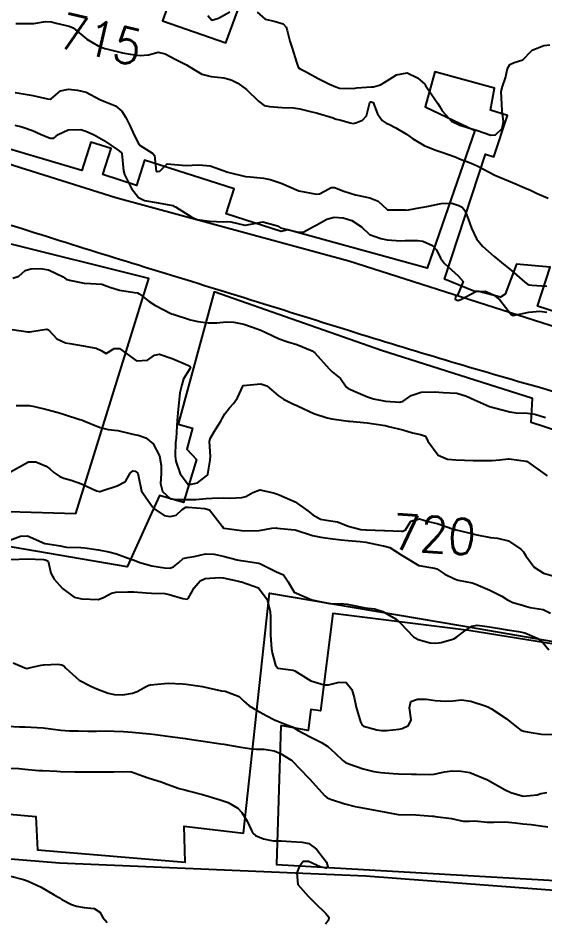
# Model space of a CAD drawing. Header units: metres. Extents: x 307586 to 320046, y 7427249 to 7434250.
# Drawn here: x 309286 to 309345.2, y 7432468.4 to 7432569.9 of the extents above; entities that cross this region are included whole.
import ezdxf
from ezdxf.enums import TextEntityAlignment as Align

# ---------------------------------------------------------------- set-up
doc = ezdxf.new("R2010")
doc.units = ezdxf.units.M
doc.header["$MEASUREMENT"] = 0
for name, color, linetype in [('Cotas', 45, 'Continuous'), ('Curvas de Nivel 1m', 11, 'Continuous'), ('Curvas de Nivel 5m', 15, 'Continuous'), ('Edificações', 30, 'Continuous'), ('Vias Primárias', 230, 'Continuous')]:
    doc.layers.add(name, color=color, linetype=linetype)
doc.styles.add('Style-STANDARD', font='STANDARD.shx')

msp = doc.modelspace()

# ---------------------------------------------------------------- linework, layer by layer
at = {"layer": 'Curvas de Nivel 1m', "flags": 128}
for points, elevation in [([(309307.3, 7432570.21), (309307.74, 7432569.69), (309308.48, 7432569.91), (309309.75, 7432570.63)], 714), ([(309312.82, 7432570.59), (309313.75, 7432569.83), (309314.73, 7432569.59), (309315.74, 7432569.28), (309316.08, 7432568.9), (309316.19, 7432568.55), (309316.52, 7432567.35), (309316.75, 7432566.54), (309317.24, 7432564.98), (309317.39, 7432564.53), (309317.49, 7432564.35), (309317.68, 7432564.24), (309318.26, 7432563.94), (309319.67, 7432563.14), (309320.98, 7432562.5), (309321.66, 7432562.2), (309322.08, 7432562.06), (309323.66, 7432562.02), (309324.03, 7432562.08), (309325.66, 7432562.19), (309325.89, 7432562.2), (309326.69, 7432562.42), (309327.67, 7432563.02), (309328.5, 7432563.57), (309329.68, 7432563.79), (309330.84, 7432563.21), (309331.66, 7432562.49), (309331.71, 7432562.42), (309331.74, 7432562.37), (309331.89, 7432562.14), (309333.12, 7432560.35), (309333.32, 7432560.04), (309333.62, 7432559.51), (309334.68, 7432558.33), (309335.61, 7432557.88), (309336.84, 7432557.54), (309337.6, 7432557.3), (309339.08, 7432556.79), (309339.6, 7432556.81), (309340.35, 7432557.51), (309340.51, 7432558.26), (309340.37, 7432559.52), (309340.3, 7432560.26), (309340.25, 7432561.67), (309340.38, 7432562.26), (309340.72, 7432563.21), (309340.96, 7432564.26), (309341.23, 7432564.71), (309341.69, 7432564.93), (309342.67, 7432565.26), (309343.61, 7432566.22), (309343.71, 7432566.34), (309345.05, 7432566.87), (309345.72, 7432566.94)], 714), ([(309285.64, 7432561.56), (309287.24, 7432561.29), (309287.64, 7432561.22), (309289.28, 7432560.87), (309289.63, 7432560.83), (309289.7, 7432560.87), (309290.75, 7432561.75), (309291.65, 7432561.93), (309292.64, 7432561.84), (309293.64, 7432561.6), (309295.16, 7432560.8), (309295.63, 7432560.58), (309296.91, 7432560.07), (309297.62, 7432559.48), (309298.1, 7432558.77), (309298.59, 7432557.77), (309299.02, 7432556.76), (309299.58, 7432555.7), (309301.1, 7432554.73), (309301.31, 7432554.47), (309301.5, 7432552.72), (309301.54, 7432552.68), (309301.59, 7432552.67), (309301.91, 7432552.72), (309302.72, 7432553.54), (309303.55, 7432553.46), (309304.86, 7432553.38), (309305.55, 7432553.39), (309306.3, 7432553.42), (309307.55, 7432553.33), (309309.54, 7432552.63), (309311.54, 7432552.12), (309312.06, 7432552.07), (309313.53, 7432551.95), (309314.31, 7432551.8), (309315.53, 7432551.39), (309317.51, 7432550.53), (309319.51, 7432550.14), (309319.82, 7432550.19), (309320.47, 7432550.5), (309321.13, 7432550.89), (309321.52, 7432550.89), (309322.58, 7432550.47), (309323.28, 7432550.24), (309323.51, 7432550.17), (309323.89, 7432550.07), (309325.51, 7432549.73), (309326.43, 7432549.35), (309327.44, 7432548.41), (309327.47, 7432548.39), (309327.49, 7432548.37), (309327.54, 7432548.37), (309329.49, 7432548.36), (309329.53, 7432548.35), (309329.85, 7432548.39), (309331.22, 7432548.65), (309331.5, 7432548.69), (309331.88, 7432548.75), (309333.5, 7432549.08), (309334.7, 7432549.13), (309335.5, 7432548.88), (309335.86, 7432548.68), (309336.15, 7432548.31), (309336.54, 7432547.36), (309336.92, 7432546.3), (309337.46, 7432545.12), (309338.13, 7432544.28), (309339.43, 7432543.15), (309340.5, 7432542.26), (309341.41, 7432541.55), (309342.9, 7432540.23), (309343.2, 7432540.03), (309343.39, 7432539.96), (309343.7, 7432539.91), (309345.39, 7432539.81)], 716), ([(309285.6, 7432557.91), (309286.4, 7432557.7), (309287.6, 7432557.28), (309288.51, 7432556.88), (309289.59, 7432556.42), (309290.01, 7432556.44), (309290.5, 7432556.86), (309291.6, 7432557.39), (309293.03, 7432557.4), (309293.6, 7432557.24), (309294.54, 7432556.81), (309295.58, 7432556.21), (309297.24, 7432555.1), (309297.56, 7432554.84), (309297.61, 7432554.77), (309297.63, 7432554.7), (309297.84, 7432552.77), (309297.95, 7432552.35), (309298.71, 7432550.76), (309299.5, 7432549.77), (309300.19, 7432549.43), (309301.5, 7432549.2), (309303.35, 7432548.85), (309303.49, 7432548.8), (309303.68, 7432548.7), (309305.48, 7432547.56), (309306.1, 7432547.3), (309307.48, 7432547.09), (309309.07, 7432547.04), (309309.48, 7432547.05), (309309.89, 7432547.04), (309311.47, 7432546.67), (309311.53, 7432546.67), (309313.48, 7432547.04), (309315.11, 7432546.56), (309315.47, 7432546.36), (309315.76, 7432546.26), (309317.46, 7432545.85), (309318.08, 7432545.9), (309319.17, 7432546.51), (309319.38, 7432546.61), (309319.47, 7432546.65), (309320.65, 7432547.33), (309321.48, 7432547.56), (309322.5, 7432547.49), (309323.48, 7432547.17), (309324.57, 7432546.45), (309325.46, 7432545.6), (309326.74, 7432545.14), (309327.45, 7432544.99), (309328.95, 7432544.9), (309329.45, 7432544.93), (309330.88, 7432544.94), (309331.45, 7432544.86), (309332.52, 7432544.35), (309332.98, 7432543.88), (309333.43, 7432542.95), (309333.87, 7432542.34), (309335.4, 7432540.94), (309335.97, 7432540.31), (309335.38, 7432538.84), (309335.11, 7432538.59), (309335.09, 7432538.32), (309335.37, 7432538.18), (309335.73, 7432538.31), (309337.38, 7432539.19), (309338.44, 7432539.23), (309339.38, 7432538.82), (309340.09, 7432538.26), (309341.36, 7432536.61), (309341.61, 7432536.5), (309343.36, 7432536.86), (309344.6, 7432536.97), (309345.36, 7432536.86)], 717), ([(309285.39, 7432540.69), (309286.07, 7432540.91), (309286.76, 7432541.54), (309287.41, 7432541.73), (309288.5, 7432541.79), (309289.4, 7432541.62), (309291.03, 7432540.85), (309291.24, 7432540.69), (309291.39, 7432540.58), (309291.76, 7432540.46), (309293.39, 7432540.12), (309294.1, 7432540.1), (309295.39, 7432540.01), (309296.28, 7432539.68), (309297.38, 7432539.36), (309299.05, 7432539.08), (309299.38, 7432539.03), (309299.57, 7432538.94), (309299.83, 7432538.74), (309300.71, 7432538.07), (309301.36, 7432537.66), (309303.23, 7432536.7), (309303.35, 7432536.66), (309303.42, 7432536.63), (309305.34, 7432536), (309306.19, 7432535.81), (309307.34, 7432535.67), (309308.3, 7432535.68), (309309.34, 7432535.78), (309310.21, 7432535.75), (309311.34, 7432535.53), (309312.96, 7432534.96), (309313.33, 7432534.8), (309313.82, 7432534.57), (309315.32, 7432533.86), (309316.3, 7432533.53), (309317.31, 7432533.24), (309319, 7432532.51), (309319.3, 7432532.29), (309320.91, 7432530.49), (309321.27, 7432530.18), (309322.2, 7432529.42), (309322.85, 7432528.47), (309323.07, 7432528.28), (309323.25, 7432528.2), (309323.67, 7432528.04), (309325.24, 7432527.35), (309325.92, 7432527.11), (309327.24, 7432526.88), (309328.87, 7432526.76), (309329.24, 7432526.87), (309330.14, 7432527.49), (309331.25, 7432527.89), (309332.81, 7432527.91), (309333.25, 7432527.87), (309333.73, 7432527.85), (309335.25, 7432527.75), (309336.36, 7432527.42), (309337.24, 7432527.03), (309338.94, 7432526.27), (309339.23, 7432526.18), (309339.36, 7432526.14), (309341.22, 7432525.66), (309341.92, 7432525.54), (309343.22, 7432525.52), (309344.01, 7432525.42), (309345.22, 7432525.03)], 718), ([(309285.32, 7432534.92), (309287.08, 7432534.65), (309287.32, 7432534.65), (309288.7, 7432534.88), (309289.23, 7432534.97), (309289.32, 7432534.93), (309289.39, 7432534.87), (309290.35, 7432533.89), (309291.31, 7432533.42), (309291.8, 7432533.33), (309293.31, 7432533.1), (309294.74, 7432532.81), (309295.3, 7432532.57), (309295.87, 7432532.22), (309296.77, 7432532.78), (309297.3, 7432532.8), (309297.39, 7432532.77), (309299.28, 7432531.41), (309300.53, 7432531.49), (309301.29, 7432532.03), (309301.87, 7432532.14), (309303.29, 7432531.68), (309305.06, 7432530.9), (309305.27, 7432530.79), (309305.34, 7432530.68), (309305.27, 7432530.5), (309304.56, 7432529.38), (309304.36, 7432528.69), (309304.15, 7432527.79), (309304.03, 7432526.69), (309303.96, 7432525.96), (309303.84, 7432524.69), (309303.83, 7432524.06), (309303.74, 7432522.69), (309303.67, 7432522.2), (309303.63, 7432520.7), (309303.71, 7432520.13), (309304.17, 7432518.69), (309305.12, 7432517.45), (309306.12, 7432517.67), (309307.13, 7432518.48), (309307.23, 7432518.56), (309307.28, 7432518.65), (309307.56, 7432520.24), (309307.6, 7432520.65), (309307.5, 7432522.33), (309307.55, 7432522.65), (309308.17, 7432523.67), (309308.76, 7432524.63), (309308.91, 7432524.93), (309309.22, 7432525.45), (309309.74, 7432526.11), (309310.18, 7432526.62), (309310.61, 7432527.25), (309311.25, 7432528.61), (309313.26, 7432528.81), (309313.92, 7432528.57), (309315.24, 7432527.48), (309315.78, 7432527.09), (309316.92, 7432526.53), (309317.23, 7432526.42), (309317.44, 7432526.32), (309319.22, 7432525.48), (309320.71, 7432524.99), (309321.21, 7432524.89), (309323.05, 7432524.62), (309323.21, 7432524.61), (309325.2, 7432524.44), (309326.95, 7432524.16), (309327.2, 7432524.11), (309327.57, 7432524.03), (309329.2, 7432523.63), (309330.28, 7432523.29), (309331.19, 7432523.13), (309331.74, 7432522.92), (309332.02, 7432522.36), (309333.16, 7432520.8), (309334.23, 7432520.33), (309335.15, 7432520.26), (309337.08, 7432520.21), (309337.15, 7432520.21), (309337.23, 7432520.21), (309339.15, 7432520.19), (309339.23, 7432520.19), (309340.1, 7432520.26), (309341.04, 7432520.37), (309341.15, 7432520.37), (309342.23, 7432520.23), (309343.05, 7432520.12), (309343.15, 7432520.08), (309343.58, 7432519.78), (309345.14, 7432518.65), (309345.4, 7432518.46)], 719), ([(309285.13, 7432518.92), (309287.14, 7432520.03), (309287.98, 7432520.05), (309289.14, 7432519.55), (309289.54, 7432519.26), (309289.98, 7432518.86), (309290.66, 7432518.38), (309291.13, 7432518.21), (309291.96, 7432517.99), (309293.12, 7432517.56), (309294.8, 7432516.8), (309295.11, 7432516.7), (309295.2, 7432516.71), (309295.38, 7432516.8), (309297.12, 7432517.35), (309298.04, 7432517.85), (309298.58, 7432518.76), (309298.87, 7432519.02), (309299.14, 7432519), (309299.45, 7432518.75), (309299.5, 7432518.38), (309299.86, 7432516.74), (309301.09, 7432514.99), (309301.34, 7432514.73), (309302.39, 7432514.02), (309303.07, 7432513.89), (309303.73, 7432514.04), (309304.41, 7432514.69), (309304.84, 7432514.93), (309305.09, 7432514.94), (309306.96, 7432514.78), (309307.08, 7432514.77), (309307.49, 7432514.65), (309308.89, 7432512.81), (309309.01, 7432512.63), (309309.06, 7432512.59), (309309.12, 7432512.57), (309311.06, 7432512.32), (309311.37, 7432512.3), (309313.06, 7432512.34), (309313.28, 7432512.36), (309314.49, 7432512.57), (309315, 7432512.63), (309315.06, 7432512.61), (309315.1, 7432512.6), (309315.44, 7432512.55), (309317.06, 7432512.41), (309317.22, 7432512.37), (309319.05, 7432511.75), (309319.98, 7432511.57), (309321.05, 7432511.42), (309322.26, 7432511.26), (309323.04, 7432511.18), (309324.41, 7432511.08), (309325.04, 7432511), (309326.8, 7432510.65), (309327.04, 7432510.6), (309327.75, 7432510.4), (309329.02, 7432509.58), (309331.01, 7432508.37), (309332.76, 7432508.09), (309333.01, 7432508), (309333.91, 7432507.42), (309335, 7432506.87), (309335.42, 7432506.74), (309336.99, 7432506.42), (309337.4, 7432506.29), (309338.98, 7432505.63), (309340.31, 7432504.92), (309340.97, 7432504.51), (309341.54, 7432504.24), (309342.64, 7432503.91), (309342.96, 7432503.82), (309343.49, 7432503.68), (309344.96, 7432503.45), (309345.8, 7432503.03)], 721), ([(309285.04, 7432511.22), (309286.26, 7432511.69), (309287.05, 7432511.74), (309288.98, 7432510.87), (309289.03, 7432510.86), (309290.76, 7432510.58), (309291.03, 7432510.51), (309291.43, 7432510.43), (309293.03, 7432510.41), (309293.47, 7432510.37), (309295.03, 7432510.13), (309296.18, 7432509.94), (309297.02, 7432509.68), (309298.66, 7432509.11), (309299.02, 7432509), (309299.66, 7432508.74), (309301.01, 7432508.34), (309302.42, 7432508.12), (309303.01, 7432508.09), (309303.45, 7432508.25), (309304.01, 7432508.69), (309304.52, 7432509.18), (309305.02, 7432509.3), (309305.75, 7432509.4), (309307.02, 7432509.68), (309308, 7432509.66), (309309.02, 7432509.42), (309310.59, 7432509.04), (309311.02, 7432508.94), (309311.31, 7432508.9), (309313.01, 7432508.65), (309313.2, 7432508.58), (309315, 7432507.67), (309315.79, 7432507.33), (309316.33, 7432506.54), (309316.98, 7432505.4), (309318.96, 7432504.51), (309320.96, 7432504.11), (309322.58, 7432504.09), (309322.96, 7432504.05), (309323.5, 7432503.91), (309324.95, 7432503.63), (309326.03, 7432503.5), (309326.95, 7432503.23), (309328.36, 7432502.4), (309328.94, 7432501.89), (309330.4, 7432500.38), (309330.91, 7432500.05), (309332.25, 7432499.69), (309332.91, 7432499.66), (309333.51, 7432499.73), (309334.91, 7432500.14), (309335.24, 7432500.32), (309336.18, 7432501.05), (309336.93, 7432501.56), (309337.54, 7432501.67), (309338.93, 7432501.5), (309339.84, 7432501.35), (309340.93, 7432501.14), (309342.19, 7432500.97), (309342.92, 7432500.8), (309344.28, 7432500.21), (309344.91, 7432499.72), (309345.6, 7432498.89)], 722), ([(309285.16, 7432509.06), (309287.02, 7432509.13), (309288.82, 7432509.07), (309289.01, 7432509.04), (309289.15, 7432509), (309289.35, 7432508.86), (309289.65, 7432507.51), (309290.03, 7432506.85), (309290.98, 7432505.81), (309292.29, 7432504.83), (309292.96, 7432504.68), (309293.13, 7432504.65), (309294.96, 7432504.56), (309295.58, 7432504.79), (309296.49, 7432505.26), (309296.97, 7432505.37), (309298.3, 7432505.43), (309298.97, 7432505.43), (309300.38, 7432505.32), (309300.97, 7432505.27), (309302.46, 7432505.22), (309302.97, 7432505.14), (309304.5, 7432504.68), (309304.96, 7432504.59), (309305.08, 7432504.68), (309305.76, 7432505.89), (309306.44, 7432506.66), (309307, 7432506.91), (309308.59, 7432507.04), (309309, 7432506.99), (309310.73, 7432506.61), (309310.99, 7432506.55), (309311.06, 7432506.54), (309312.98, 7432505.89), (309313.97, 7432504.57), (309314.31, 7432503.2), (309314.34, 7432502.57), (309314.32, 7432501.16), (309314.32, 7432500.57), (309314.45, 7432499.01), (309314.52, 7432498.56), (309314.88, 7432497.19), (309315.15, 7432496.83), (309316.87, 7432496.62), (309317.06, 7432496.53), (309318.86, 7432495.41), (309320.38, 7432494.96), (309320.85, 7432494.97), (309322.06, 7432495.27), (309322.85, 7432495.22), (309323.48, 7432494.45), (309323.73, 7432493.55), (309323.96, 7432492.45), (309324.46, 7432490.79), (309324.64, 7432490.44), (309324.79, 7432490.32), (309326.28, 7432489.91), (309326.79, 7432489.83), (309327.36, 7432489.84), (309328.79, 7432489.97), (309329.13, 7432490.05), (309329.85, 7432490.38), (309330.14, 7432491.04), (309329.95, 7432492.38), (309330.11, 7432493.09), (309330.83, 7432493.37), (309331.83, 7432493.35), (309332.83, 7432493.22), (309334.03, 7432493.12), (309334.83, 7432493.18), (309335.79, 7432493.27), (309336.83, 7432493.12), (309338.54, 7432492.56), (309338.82, 7432492.44), (309339.14, 7432492.27), (309340.81, 7432491.2), (309341.96, 7432490.23), (309342.44, 7432489.87), (309342.79, 7432489.75), (309343.37, 7432489.63), (309344.79, 7432489.42), (309345.97, 7432489.37)], 723), ([(309285.42, 7432497.46), (309286.75, 7432496.89), (309286.87, 7432496.83), (309286.95, 7432496.81), (309287.23, 7432496.89), (309288.57, 7432497.18), (309288.88, 7432497.22), (309290.45, 7432497.28), (309290.88, 7432497.22), (309291.12, 7432497.09), (309291.34, 7432496.84), (309292.85, 7432495.5), (309294.15, 7432494.81), (309294.84, 7432494.52), (309296.09, 7432494.03), (309296.83, 7432493.87), (309297.74, 7432493.85), (309298.84, 7432494.03), (309299.37, 7432494.21), (309300.29, 7432494.74), (309300.66, 7432494.92), (309300.85, 7432494.97), (309302.42, 7432495.13), (309302.85, 7432495.17), (309304.44, 7432495.1), (309304.85, 7432495.06), (309306.71, 7432494.78), (309306.84, 7432494.76), (309307.34, 7432494.65), (309308.84, 7432494.31), (309309.23, 7432494.24), (309310.83, 7432493.65), (309311.35, 7432493.12), (309311.94, 7432492.59), (309312.82, 7432492.09), (309313.85, 7432491.53), (309314.8, 7432491.03), (309315.98, 7432490.54), (309316.59, 7432490.33), (309316.79, 7432490.24), (309317.46, 7432489.85), (309318.78, 7432489.14), (309320.05, 7432488.5), (309320.77, 7432488.03), (309321.58, 7432487.3), (309322.45, 7432486.46), (309322.75, 7432486.24), (309323.14, 7432486.07), (309324.74, 7432485.51), (309325.94, 7432485.22), (309326.73, 7432485.11), (309328.12, 7432485.01), (309328.73, 7432484.98), (309330.17, 7432484.94), (309330.73, 7432484.92), (309332.18, 7432484.9), (309332.73, 7432484.94), (309333.88, 7432485.19), (309334.74, 7432485.3), (309335.76, 7432485.28), (309336.74, 7432485.11), (309338.72, 7432484.27), (309340.71, 7432483.16), (309341.32, 7432482.85), (309342.71, 7432482.45), (309344.3, 7432482.61), (309344.71, 7432482.74), (309345.38, 7432482.86)], 724), ([(309284.73, 7432485.6), (309286.08, 7432485.55), (309286.73, 7432485.5), (309288.26, 7432485.35), (309288.73, 7432485.32), (309290.33, 7432485.25), (309290.73, 7432485.23), (309292.37, 7432485.18), (309292.73, 7432485.18), (309294.35, 7432485.18), (309294.73, 7432485.18), (309296.32, 7432485.18), (309296.73, 7432485.19), (309298.24, 7432485.24), (309298.73, 7432485.17), (309299.95, 7432484.74), (309300.72, 7432484.48), (309302.07, 7432484.06), (309302.71, 7432483.81), (309304.08, 7432483.32), (309304.71, 7432483.15), (309305.08, 7432483.05), (309306.7, 7432482.65), (309308.69, 7432482.03), (309309.59, 7432481.72), (309310.68, 7432481.11), (309311.1, 7432480.6), (309311.7, 7432479.63), (309312.21, 7432478.59), (309312.36, 7432478.29), (309312.65, 7432478.04), (309313.56, 7432477.66), (309314.64, 7432477.43), (309315.53, 7432477.43), (309316.64, 7432477.36), (309317.89, 7432477.27), (309318.64, 7432477.13), (309319.5, 7432476.5), (309320.61, 7432475.03), (309320.77, 7432474.49), (309320.6, 7432474.34), (309319.91, 7432474.5), (309318.61, 7432475.12), (309318.02, 7432475.11), (309317.57, 7432474.52), (309317.3, 7432473.82), (309317.41, 7432472.52), (309318.56, 7432471.19), (309319.26, 7432470.5), (309320.54, 7432469.24), (309320.88, 7432468.83), (309320.85, 7432468.49), (309320.53, 7432468.04)], 726), ([(309285.13, 7432473.46), (309286.58, 7432473.07), (309287.1, 7432472.88), (309288.57, 7432472.2), (309290.04, 7432471.37), (309290.56, 7432471.05), (309290.89, 7432470.84), (309291.99, 7432470.27), (309292.55, 7432470.07), (309293.41, 7432469.94), (309294.54, 7432469.82), (309295.16, 7432469.41), (309295.5, 7432468.79), (309296, 7432468.25)], 727)]:
    msp.add_lwpolyline(points, dxfattribs=dict(at, elevation=elevation))
at = {"layer": 'Curvas de Nivel 5m', "flags": 128}
for points, elevation in [([(309285.74, 7432569.34), (309286.16, 7432569.34), (309287.74, 7432569.32), (309289.08, 7432569.54), (309289.74, 7432569.5), (309290.25, 7432569.37), (309291.73, 7432569.04), (309292.16, 7432568.84), (309293.72, 7432567.56), (309294.97, 7432566.81), (309295.71, 7432566.53), (309296.08, 7432566.43), (309297.7, 7432566.04), (309298.59, 7432565.87), (309299.7, 7432565.74), (309300.62, 7432565.81), (309301.7, 7432566.09), (309302.5, 7432565.91), (309303.69, 7432565.29), (309304.91, 7432564.69), (309305.68, 7432564.2), (309306.63, 7432563.62), (309307.67, 7432563.38), (309309.09, 7432563.21), (309309.67, 7432563.06), (309309.98, 7432562.94), (309310.66, 7432562.62), (309311.65, 7432561.89), (309312.98, 7432560.59), (309313.63, 7432560.12), (309314.22, 7432559.98), (309315.63, 7432559.89), (309316.91, 7432559.83), (309317.62, 7432559.73), (309318.66, 7432559.48), (309319.62, 7432559.24), (309321.39, 7432558.71), (309321.61, 7432558.61), (309321.71, 7432558.58), (309322.11, 7432558.48), (309323.29, 7432558.15), (309323.61, 7432558.1), (309323.92, 7432558.15), (309324.65, 7432558.45), (309325.12, 7432558.94), (309325.5, 7432560.44), (309325.55, 7432560.52), (309325.63, 7432560.53), (309325.87, 7432560.44), (309326.35, 7432559.16), (309326.88, 7432558.42), (309327.33, 7432558.14), (309327.61, 7432558.01), (309328.4, 7432557.6), (309329.6, 7432556.87), (309330.29, 7432556.38), (309331.58, 7432555.61), (309332.81, 7432555.12), (309333.57, 7432554.87), (309335.06, 7432554.33), (309335.56, 7432554.13), (309336.89, 7432553.63), (309337.55, 7432553.31), (309339.54, 7432552.27), (309341.53, 7432551.44), (309342.91, 7432550.85), (309343.52, 7432550.57), (309344.29, 7432550.21), (309345.51, 7432549.7)], 715), ([(309285.78, 7432526.36), (309287.22, 7432526.36), (309287.83, 7432526.27), (309289.22, 7432525.93), (309290.48, 7432525.58), (309291.21, 7432525.36), (309292.91, 7432524.82), (309293.2, 7432524.72), (309293.37, 7432524.65), (309295.19, 7432523.9), (309296.1, 7432523.69), (309297.19, 7432523.56), (309298.74, 7432523.2), (309299.19, 7432523.09), (309299.47, 7432523.03), (309300.33, 7432522.74), (309301.17, 7432522.08), (309301.86, 7432520.72), (309302.07, 7432519.64), (309302.07, 7432518.72), (309301.99, 7432517.59), (309302.2, 7432516.71), (309303.1, 7432515.9), (309303.97, 7432515.82), (309305.1, 7432515.82), (309305.95, 7432515.82), (309307.1, 7432515.93), (309307.78, 7432515.96), (309309.1, 7432515.98), (309309.76, 7432515.97), (309311.1, 7432516.03), (309311.55, 7432516.16), (309312.34, 7432516.59), (309313.12, 7432516.9), (309314.69, 7432516.56), (309315.11, 7432516.42), (309315.32, 7432516.34), (309317.1, 7432515.53), (309318.51, 7432514.52), (309319.08, 7432514.08), (309319.96, 7432513.61), (309321.07, 7432513.42), (309321.87, 7432513.28), (309323.07, 7432512.8), (309324.47, 7432512.45), (309325.06, 7432512.41), (309325.1, 7432512.41), (309327.06, 7432512.31), (309327.16, 7432512.31), (309329.06, 7432512.26), (309329.19, 7432512.26), (309329.49, 7432512.39), (309330.08, 7432513.37), (309331.08, 7432513.64), (309332.05, 7432513.34), (309333.07, 7432513.12), (309334.89, 7432512.49), (309335.06, 7432512.42), (309335.14, 7432512.4), (309335.53, 7432512.31), (309337.06, 7432511.93), (309337.52, 7432511.82), (309339.05, 7432511.53), (309339.85, 7432511.46), (309341.05, 7432511.15), (309342.44, 7432510.23), (309342.74, 7432509.93), (309343.03, 7432509.49), (309343.94, 7432508.21), (309345.01, 7432507.54), (309346.06, 7432507.24)], 720), ([(309284.79, 7432490.33), (309286.14, 7432490.25), (309286.79, 7432490.23), (309287.46, 7432490.21), (309288.79, 7432490.13), (309289.62, 7432490.02), (309290.78, 7432489.86), (309291.75, 7432489.81), (309292.78, 7432489.8), (309293.82, 7432489.77), (309294.78, 7432489.77), (309295.78, 7432489.79), (309296.78, 7432489.77), (309297.83, 7432489.71), (309298.78, 7432489.65), (309299.97, 7432489.55), (309300.78, 7432489.46), (309301.43, 7432489.37), (309302.78, 7432489.18), (309304.5, 7432488.96), (309304.78, 7432488.92), (309304.99, 7432488.89), (309306.77, 7432488.65), (309308.77, 7432488.34), (309309.11, 7432488.29), (309310.77, 7432488), (309311.98, 7432487.8), (309312.76, 7432487.74), (309313.61, 7432487.72), (309314.76, 7432487.55), (309315.47, 7432487.26), (309316.61, 7432486.53), (309316.75, 7432486.42), (309318.62, 7432484.51), (309318.72, 7432484.39), (309320.44, 7432482.49), (309320.7, 7432482.28), (309321.07, 7432482.11), (309322.69, 7432481.57), (309323.84, 7432481.29), (309324.68, 7432481.13), (309326.26, 7432480.83), (309326.68, 7432480.76), (309328.67, 7432480.39), (309330.67, 7432480.37), (309332.53, 7432480.2), (309332.67, 7432480.19), (309332.84, 7432480.17), (309334.67, 7432479.94), (309335.99, 7432479.63), (309336.67, 7432479.65), (309337.27, 7432479.68), (309338.67, 7432479.54), (309339.41, 7432479.52), (309340.67, 7432479.57), (309341.87, 7432479.44), (309342.66, 7432479.35), (309343.63, 7432479.25), (309344.66, 7432479.11), (309345.48, 7432479.01)], 725)]:
    msp.add_lwpolyline(points, dxfattribs=dict(at, elevation=elevation))
at = {"layer": 'Edificações'}
for points in [[(309309.09, 7432588.88), (309302.19, 7432569.62), (309309.31, 7432567.16), (309316.02, 7432585.42)], [(309355.71, 7432533.86), (309344.31, 7432537.55), (309345.73, 7432541.92), (309341.96, 7432542.26), (309340.7, 7432538.89), (309340.17, 7432538.57), (309337.73, 7432539.2), (309337.16, 7432539.25), (309333.86, 7432540.6), (309338.49, 7432554.64), (309339.41, 7432554.34), (309340.94, 7432558.98), (309339.05, 7432559.6), (309339.49, 7432562.07), (309332.79, 7432563.91), (309331.71, 7432559.95), (309337.27, 7432557.29), (309331.93, 7432541.8), (309316.29, 7432546.14), (309315.52, 7432545.94), (309309.36, 7432547.92), (309310.26, 7432550.72), (309300.18, 7432553.96), (309299.27, 7432551.13), (309295.49, 7432552.35), (309296.42, 7432555.26), (309294.16, 7432555.98), (309293.13, 7432552.79), (309279.98, 7432556.7)], [(309284.94, 7432514.45), (309292.46, 7432514.23), (309300.66, 7432540.66), (309284.17, 7432544.78)], [(309351.34, 7432521.94), (309343.6, 7432524.47), (309343.78, 7432527.18), (309326.79, 7432532.55), (309307.99, 7432539.15), (309303.97, 7432524.26), (309305.57, 7432523.83), (309304.92, 7432521.45), (309306.02, 7432520.3), (309304.58, 7432515.46), (309301.88, 7432516.27), (309298.24, 7432508.25), (309284.28, 7432510.64)], [(309280.74, 7432480.8), (309287.99, 7432480.16), (309288.16, 7432476.4), (309304.75, 7432475.04), (309304.63, 7432479.08), (309311.31, 7432478.3), (309314.22, 7432505.27), (309335.66, 7432501.65), (309361.7, 7432497.13)]]:
    msp.add_lwpolyline(points, dxfattribs=at)
msp.add_lwpolyline([(309315.5, 7432490.38), (309315.01, 7432474.75), (309371.72, 7432471.5), (309372.78, 7432473.47), (309369.22, 7432491.23), (309364, 7432491.91), (309364.31, 7432496.62), (309336.62, 7432501.07), (309321.32, 7432502.99), (309319.95, 7432492.06), (309318.88, 7432492.2), (309318.58, 7432489.83)], close=True, dxfattribs=at)
at = {"layer": 'Vias Primárias'}
msp.add_lwpolyline([(309217.48, 7432481.03), (309252.1, 7432478.1), (309290.65, 7432474.94), (309325.06, 7432473.5), (309369.35, 7432470.11, 0.439578), (309374.31, 7432474.75), (309365.26, 7432513.26, 0.232953), (309356.34, 7432524.1, 0.037039), (309344.8, 7432528.32, -0.006972), (309323.22, 7432534.76, 0.00133), (309299.52, 7432542.14, -0.003674), (309277.68, 7432549.04, 0.006263), (309254.2, 7432556.34, -0.007937), (309226.51, 7432565.04, 0.009546), (309219.97, 7432567.07, 0.37037), (309209.04, 7432562.09), (309205.58, 7432526.73), (309201.59, 7432485.85, 0.377023), (309203.81, 7432482.76, 0.049869)], format="xyb", close=True, dxfattribs=at)
msp.add_lwpolyline([(309263.87, 7432560.19), (309296.95, 7432549.75), (309323.15, 7432542.66), (309348.43, 7432534.55), (309353.87, 7432533.09, -0.194668), (309367.01, 7432523.18, -0.055868), (309375.13, 7432505.37), (309378.29, 7432487.1), (309383.6, 7432459.24)], format="xyb", dxfattribs=at)

# ---------------------------------------------------------------- texts
at = {"layer": 'Cotas', "style": 'Style-STANDARD'}
for s, rotation, p in [('715', 346.666, (309295.27, 7432567.55, 715)), ('720', 356.0303, (309332.72, 7432511.88, 720))]:
    msp.add_text(s, height=4, rotation=rotation, dxfattribs=at).set_placement(p, align=Align.MIDDLE_CENTER)

doc.saveas('drawing.dxf')
